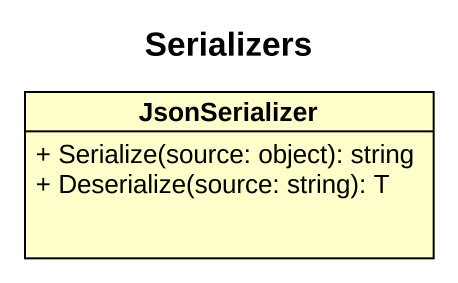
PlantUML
@startuml
title Serializers
hide circle
hide empty members
skinparam classAttributeIconSize 0
class JsonSerializer {
  + Serialize(source: object): string
  + Deserialize(source: string): T
}
@enduml
